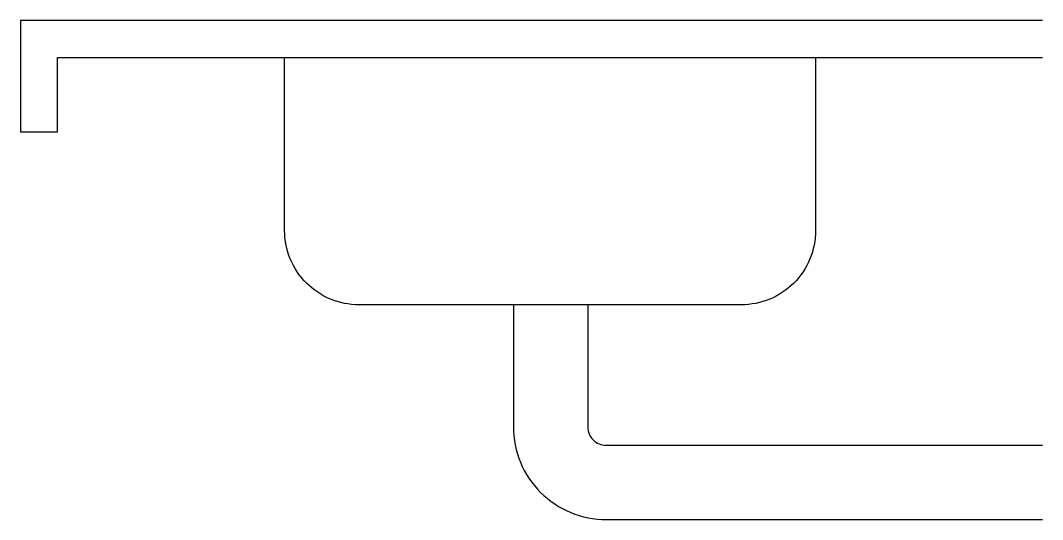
# Model space of a CAD drawing. Header units: metres. Extents: x -0.55 to 0, y 0.531 to 0.8.
import ezdxf

# ---------------------------------------------------------------- set-up
doc = ezdxf.new("R2010")
doc.units = ezdxf.units.M

msp = doc.modelspace()

# ---------------------------------------------------------------- linework, layer by layer
msp.add_lwpolyline([(0, 0.8), (-0.55, 0.8), (-0.55, 0.74), (-0.53, 0.74), (-0.53, 0.78), (0, 0.78)])
msp.add_lwpolyline([(-0.40786, 0.68689), (-0.40786, 0.78), (-0.12214, 0.78), (-0.12214, 0.68689, -0.414214), (-0.16214, 0.64689), (-0.36786, 0.64689, -0.414214)], format="xyb", close=True)
for points in [[(-0.28475, 0.64689), (-0.28475, 0.58125, 0.414214), (-0.23475, 0.53125), (0, 0.53125)], [(-0.24475, 0.64689), (-0.24475, 0.58125, 0.414214), (-0.23475, 0.57125), (0, 0.57125)]]:
    msp.add_lwpolyline(points, format="xyb")

doc.saveas('drawing.dxf')
